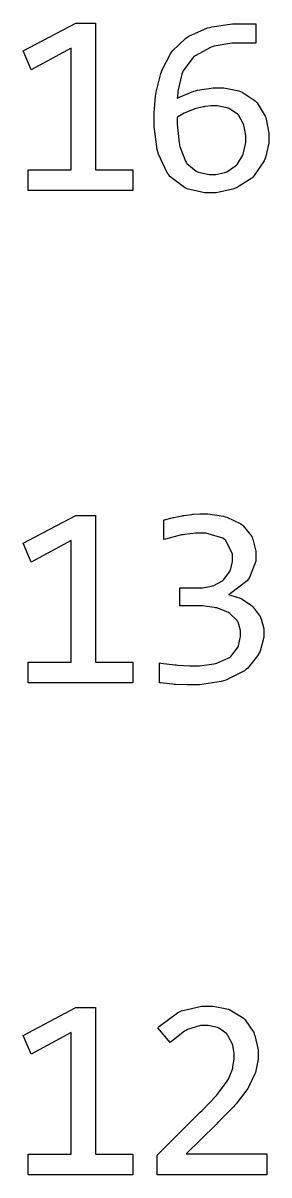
# Model space of a CAD drawing. Extents: x 0.4 to 7.8, y 0.3 to 11.2.
# Drawn here: x 7.49 to 7.726, y 1.895 to 2.997 of the extents above; entities that cross this region are included whole.
import ezdxf

# ---------------------------------------------------------------- set-up
doc = ezdxf.new("R2010")
doc.units = 0
doc.layers.get('0').update_dxf_attribs({"linetype": 'CONTINUOUS'})

msp = doc.modelspace()

# ---------------------------------------------------------------- linework, layer by layer
at = {"color": 9}
for points in [[(7.59565, 2.83703), (7.49544, 2.83703), (7.49544, 2.85682), (7.53646, 2.85682), (7.53646, 2.97325), (7.49826, 2.95253), (7.49046, 2.9706), (7.54124, 2.99735), (7.56, 2.99735), (7.56, 2.85682), (7.59565, 2.85682), (7.59565, 2.83703)], [(7.72624, 2.88758), (7.72624, 2.88243), (7.72288, 2.8686), (7.72222, 2.86697), (7.72157, 2.8654), (7.71218, 2.85135), (7.71099, 2.8501), (7.70975, 2.84896), (7.69499, 2.83957), (7.69325, 2.83886), (7.69151, 2.83822), (7.67572, 2.83485), (7.67046, 2.83485), (7.66461, 2.83485), (7.64882, 2.83832), (7.64714, 2.83897), (7.6454, 2.83974), (7.63129, 2.85053), (7.63015, 2.85194), (7.62901, 2.8534), (7.62033, 2.87185), (7.61979, 2.87403), (7.61919, 2.87625), (7.61626, 2.89822), (7.61626, 2.90554), (7.61626, 2.91146), (7.61757, 2.92731), (7.61783, 2.92919), (7.61806, 2.93115), (7.62244, 2.94911), (7.6231, 2.95079), (7.62369, 2.95253), (7.63183, 2.96799), (7.63286, 2.96935), (7.63385, 2.97076), (7.64649, 2.98281), (7.648, 2.98378), (7.64953, 2.98481), (7.66743, 2.99262), (7.66949, 2.99317), (7.6715, 2.99376), (7.69135, 2.99658), (7.69803, 2.99658), (7.71376, 2.99658), (7.71376, 2.97803), (7.69667, 2.97803), (7.69049, 2.97803), (7.67367, 2.97521), (7.67193, 2.97461), (7.67014, 2.97407), (7.65549, 2.96604), (7.65435, 2.96496), (7.65315, 2.96392), (7.64404, 2.95144), (7.64344, 2.94997), (7.64279, 2.94851), (7.63889, 2.93213), (7.63872, 2.93028), (7.63824, 2.92529), (7.63949, 2.92606), (7.65424, 2.93207), (7.65593, 2.93251), (7.65761, 2.933), (7.67275, 2.93533), (7.67779, 2.93533), (7.68306, 2.93533), (7.69738, 2.93235), (7.69889, 2.93175), (7.70042, 2.93121), (7.713, 2.92296), (7.71403, 2.92188), (7.715, 2.92085), (7.72265, 2.90831), (7.72319, 2.90685), (7.72368, 2.90539), (7.72624, 2.89204), (7.72624, 2.88758)], [(7.704, 2.88624), (7.704, 2.88954), (7.70247, 2.89844), (7.70221, 2.89942), (7.70187, 2.90044), (7.69726, 2.90881), (7.69667, 2.90944), (7.69601, 2.91015), (7.68804, 2.91547), (7.68707, 2.91581), (7.68608, 2.91618), (7.67643, 2.91808), (7.67324, 2.91808), (7.67085, 2.91808), (7.66461, 2.91743), (7.66385, 2.91726), (7.66303, 2.91715), (7.65522, 2.9151), (7.65446, 2.91482), (7.65369, 2.91461), (7.64643, 2.91174), (7.64578, 2.9114), (7.64507, 2.91108), (7.63878, 2.90761), (7.63824, 2.90722), (7.63824, 2.90067), (7.64003, 2.88265), (7.6404, 2.88086), (7.64074, 2.87912), (7.64615, 2.86513), (7.64686, 2.86404), (7.64757, 2.86301), (7.65653, 2.85547), (7.65761, 2.85499), (7.65864, 2.85454), (7.66883, 2.85232), (7.67225, 2.85232), (7.6754, 2.85232), (7.68397, 2.85417), (7.68494, 2.85449), (7.68593, 2.85493), (7.69428, 2.86051), (7.69499, 2.86122), (7.69569, 2.86199), (7.70117, 2.87082), (7.70156, 2.87185), (7.70193, 2.87294), (7.704, 2.88292), (7.704, 2.88624)], [(7.59565, 2.36578), (7.49544, 2.36578), (7.49544, 2.38558), (7.53646, 2.38558), (7.53646, 2.50201), (7.49826, 2.48128), (7.49046, 2.49935), (7.54124, 2.52604), (7.56, 2.52604), (7.56, 2.38558), (7.59565, 2.38558), (7.59565, 2.36578)], [(7.72125, 2.41422), (7.72125, 2.40929), (7.71767, 2.39606), (7.71696, 2.39447), (7.71619, 2.39296), (7.70557, 2.37956), (7.70415, 2.37836), (7.70269, 2.37722), (7.68479, 2.36822), (7.68267, 2.36751), (7.6805, 2.36686), (7.6595, 2.36361), (7.6525, 2.36361), (7.64822, 2.36361), (7.63667, 2.3641), (7.63542, 2.36421), (7.63411, 2.36431), (7.62235, 2.36561), (7.62125, 2.36578), (7.62125, 2.38482), (7.6225, 2.3846), (7.63585, 2.38292), (7.63726, 2.38276), (7.63861, 2.38265), (7.6505, 2.382), (7.65446, 2.382), (7.65956, 2.382), (7.67344, 2.38379), (7.67486, 2.38411), (7.67626, 2.3845), (7.68782, 2.38965), (7.68875, 2.39031), (7.68961, 2.391), (7.69612, 2.39914), (7.69656, 2.40007), (7.69694, 2.40104), (7.699, 2.41004), (7.699, 2.41303), (7.699, 2.4159), (7.69656, 2.42367), (7.69607, 2.42449), (7.69558, 2.42529), (7.68864, 2.43213), (7.68778, 2.43267), (7.6869, 2.43326), (7.67632, 2.43733), (7.67507, 2.43756), (7.67383, 2.43787), (7.66265, 2.43929), (7.65896, 2.43929), (7.64079, 2.43929), (7.64079, 2.45671), (7.65924, 2.45671), (7.66249, 2.45671), (7.67128, 2.45828), (7.67225, 2.45856), (7.67324, 2.45888), (7.68169, 2.46349), (7.6824, 2.46403), (7.68311, 2.46463), (7.68847, 2.4719), (7.68886, 2.47271), (7.68924, 2.47364), (7.69119, 2.48182), (7.69119, 2.48454), (7.69119, 2.48926), (7.68468, 2.50228), (7.68338, 2.50325), (7.68207, 2.50424), (7.66581, 2.50911), (7.66043, 2.50911), (7.65625, 2.50911), (7.64524, 2.50776), (7.64382, 2.50749), (7.64236, 2.50726), (7.62717, 2.50331), (7.62554, 2.50276), (7.62554, 2.52132), (7.62619, 2.5216), (7.63351, 2.52371), (7.63433, 2.52387), (7.6351, 2.52408), (7.6429, 2.52572), (7.64372, 2.52582), (7.64447, 2.52599), (7.65229, 2.52696), (7.6531, 2.52701), (7.65386, 2.52713), (7.65994, 2.5275), (7.662, 2.5275), (7.66758, 2.5275), (7.68272, 2.52522), (7.68435, 2.52474), (7.68593, 2.52431), (7.69937, 2.51779), (7.70047, 2.51693), (7.70156, 2.51611), (7.70969, 2.50569), (7.71024, 2.50444), (7.71078, 2.50325), (7.71354, 2.49181), (7.71354, 2.48796), (7.71354, 2.48226), (7.70757, 2.46658), (7.70643, 2.465), (7.70524, 2.46349), (7.68929, 2.45117), (7.68728, 2.45025), (7.68832, 2.45008), (7.69846, 2.44683), (7.69949, 2.44635), (7.70047, 2.44586), (7.70953, 2.43961), (7.71035, 2.43881), (7.71115, 2.43804), (7.71767, 2.4291), (7.71815, 2.42806), (7.71864, 2.42703), (7.72125, 2.41743), (7.72125, 2.41422)], [(7.59565, 1.89453), (7.49544, 1.89453), (7.49544, 1.91433), (7.53646, 1.91433), (7.53646, 2.03076), (7.49826, 2.01004), (7.49046, 2.0281), (7.54124, 2.05479), (7.56, 2.05479), (7.56, 1.91433), (7.59565, 1.91433), (7.59565, 1.89453)], [(7.72428, 1.89453), (7.61919, 1.89453), (7.61919, 1.91357), (7.66043, 1.95458), (7.66211, 1.95628), (7.67583, 1.97076), (7.67692, 1.97194), (7.67796, 1.97319), (7.68619, 1.98426), (7.68679, 1.98525), (7.68739, 1.98628), (7.69135, 1.99582), (7.69157, 1.99669), (7.69174, 1.99761), (7.69276, 2.00564), (7.69276, 2.00831), (7.69276, 2.01112), (7.69146, 2.01856), (7.69119, 2.01942), (7.69092, 2.02035), (7.68685, 2.02815), (7.68631, 2.02881), (7.68576, 2.02951), (7.67865, 2.03478), (7.67779, 2.03515), (7.67686, 2.0356), (7.66808, 2.03749), (7.66521, 2.03749), (7.6606, 2.03749), (7.64811, 2.03375), (7.64675, 2.03299), (7.64535, 2.03222), (7.63265, 2.02246), (7.63151, 2.02126), (7.61979, 2.03526), (7.62125, 2.03689), (7.63857, 2.04964), (7.64051, 2.05057), (7.64247, 2.05154), (7.66163, 2.05626), (7.66803, 2.05626), (7.67279, 2.05626), (7.68582, 2.05365), (7.68728, 2.05311), (7.68875, 2.05263), (7.70133, 2.04497), (7.70242, 2.04394), (7.70344, 2.04297), (7.71158, 2.03076), (7.71218, 2.02929), (7.71278, 2.02789), (7.71571, 2.01432), (7.71571, 2.00976), (7.71571, 2.00553), (7.71365, 1.99408), (7.71326, 1.99278), (7.71283, 1.99149), (7.70665, 1.97846), (7.70583, 1.97715), (7.70503, 1.97592), (7.69467, 1.96263), (7.69342, 1.96121), (7.69217, 1.95985), (7.67736, 1.94467), (7.67567, 1.94299), (7.64675, 1.91482), (7.72428, 1.91482), (7.72428, 1.89453)]]:
    msp.add_lwpolyline(points, close=True, dxfattribs=at)

doc.saveas('drawing.dxf')
